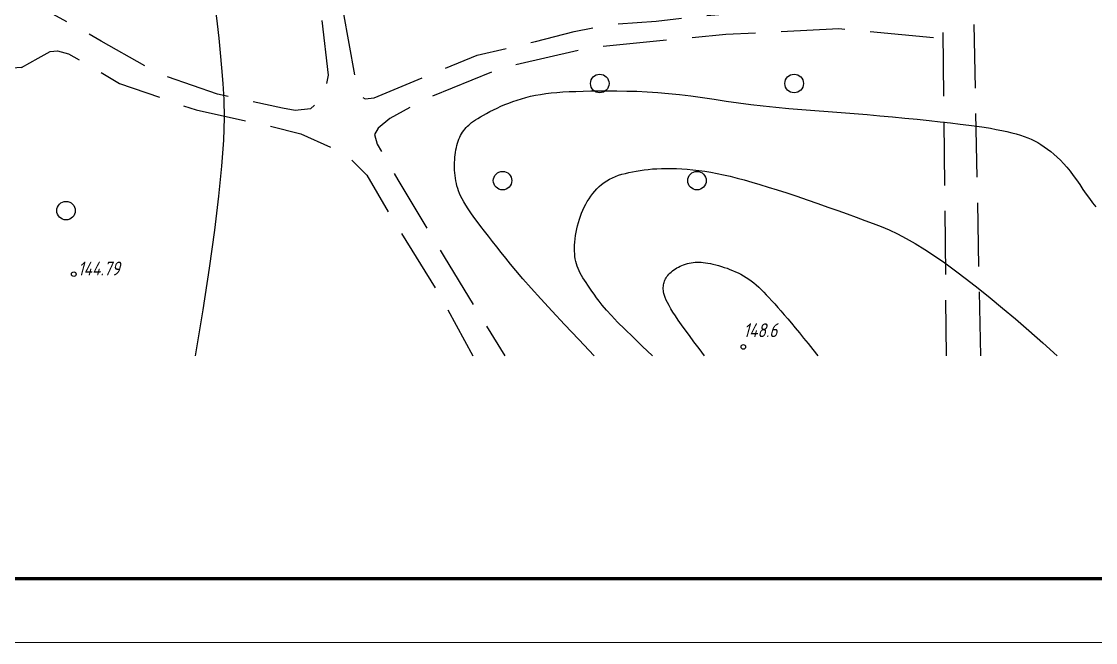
# Model space of a CAD drawing. Header units: millimetres. Extents: x 0 to 841, y 0 to 594.
# Drawn here: x 470.7 to 555, y 0 to 48.7 of the extents above; entities that cross this region are included whole.
import ezdxf

# ---------------------------------------------------------------- set-up
doc = ezdxf.new("R2010")
doc.units = ezdxf.units.MM
for name, pattern in [('AHIDDEN4', [7, 5, -2]), ('K5LT_BASIC', [0]), ('K5LT_THIN', [0])]:
    doc.linetypes.add(name, pattern=pattern)
for name, color, linetype in [('00_доповнення_топоплан', 7, 'Continuous'), ('CONT-MNR', 7, 'Continuous'), ('ПИКЕТЫ', 7, 'Continuous'), ('Рамка', 30, 'Continuous'), ('СІТУАЦІЯ', 7, 'Continuous')]:
    doc.layers.add(name, color=color, linetype=linetype)
doc.styles.add('Такие дела', font='GOST_A.TTF', dxfattribs={"oblique": 15})

# ---------------------------------------------------------------- blocks, each defined once
blk = doc.blocks.new('U0')
at = {"layer": 'Рамка', "color": 7, "linetype": 'K5LT_BASIC', "lineweight": 60}
blk.add_line((836, 5), (20, 5), dxfattribs=at)
at = {"layer": 'Рамка', "color": 7, "linetype": 'K5LT_THIN', "lineweight": 18}
blk.add_line((841, 0), (0, 0), dxfattribs=at)
blk = doc.blocks.new('372')
blk.add_circle((0, 0), 1)
blk = doc.blocks.new('368')
at = {"color": 0, "linetype": 'Continuous'}
blk.add_blockref('372', (0, 0), dxfattribs=at)

msp = doc.modelspace()

# ---------------------------------------------------------------- linework, layer by layer
at = {"layer": '00_доповнення_топоплан', "color": 7, "linetype": 'AHIDDEN4', "flags": 128}
for points in [[(541.533, 159.859), (541.791, 124.357), (542.674, 76.683), (543.245, 22.509)], [(545.951, 22.509), (545.192, 61.261), (544.488, 88.935), (542.934, 159.867)], [(480.369, 79.193), (480.326, 78.756), (480.449, 77.895), (481.696, 76.42), (485.702, 73.049), (491.375, 65.888), (492.879, 64.069), (493.81, 62.32), (494.563, 59.22), (495.205, 53.552), (496.976, 43.838), (497.212, 42.895), (497.667, 42.661), (498.383, 42.73), (503.052, 44.698), (506.454, 46.082), (511.036, 47.161), (514.076, 47.953), (517.006, 48.526), (520.508, 48.746), (523.989, 49.164), (530.43, 49.694), (536.951, 49.672), (541.958, 49.584)], [(476.853, 75.042), (477.583, 75.716), (478.569, 75.94), (479.579, 75.553), (480.752, 74.793), (481.863, 74.082), (484.508, 71.563), (489.382, 65.646), (490.947, 63.987), (491.904, 61.85), (492.958, 57.032), (494.235, 49.248), (494.769, 44.507), (494.516, 43.228), (494.219, 42.652), (493.385, 41.879), (492.195, 41.74), (491.202, 41.938), (486.103, 43.029), (481.489, 44.639), (476.985, 47.198), (473.192, 49.313)], [(542.254, 47.452), (534.827, 48.152), (525.964, 47.697), (515.35, 46.682), (508.368, 45.067), (502.167, 42.546), (499.609, 41.11), (498.689, 40.361), (498.409, 39.863), (498.616, 39.1), (500.24, 36.301), (503.863, 30.275), (508.62, 22.509)], [(470.732, 45.111), (472.035, 45.862), (472.977, 46.378), (473.54, 46.439), (474.421, 46.196), (475.942, 45.315), (478.419, 43.872), (484.411, 41.788), (490.108, 40.539), (492.619, 39.907), (496.146, 38.355), (497.814, 36.669), (499.619, 33.539), (503.683, 26.987), (506.108, 22.509)]]:
    msp.add_lwpolyline(points, dxfattribs=at)
at = {"layer": '00_доповнення_топоплан', "color": 30, "linetype": 'Continuous'}
for points in [[(485.928, 49.61), (486.065, 48.539), (486.191, 47.429), (486.307, 46.281), (486.412, 45.094), (486.507, 43.87), (486.59, 42.607), (486.624, 41.171), (486.567, 39.428), (486.421, 37.377), (486.184, 35.018), (485.858, 32.352), (485.441, 29.379), (484.935, 26.098), (484.338, 22.509)], [(515.636, 22.509), (514.423, 23.785), (513.322, 24.954), (512.333, 26.014), (511.456, 26.967), (510.691, 27.812), (510.037, 28.549), (509.495, 29.179), (509.065, 29.7), (508.697, 30.162), (508.342, 30.61), (507.999, 31.045), (507.668, 31.468), (507.351, 31.877), (507.046, 32.273), (506.753, 32.656), (506.473, 33.027), (506.212, 33.379), (505.975, 33.71), (505.763, 34.02), (505.575, 34.307), (505.412, 34.573), (505.274, 34.818), (505.16, 35.04), (505.071, 35.241), (504.998, 35.433), (504.933, 35.627), (504.876, 35.824), (504.827, 36.024), (504.785, 36.226), (504.751, 36.431), (504.725, 36.638), (504.707, 36.849), (504.695, 37.059), (504.689, 37.267), (504.688, 37.473), (504.692, 37.676), (504.702, 37.876), (504.716, 38.074), (504.737, 38.27), (504.762, 38.463), (504.793, 38.652), (504.829, 38.834), (504.871, 39.009), (504.919, 39.178), (504.972, 39.339), (505.031, 39.494), (505.095, 39.643), (505.165, 39.784), (505.24, 39.92), (505.32, 40.049), (505.406, 40.172), (505.496, 40.29), (505.591, 40.402), (505.691, 40.508), (505.796, 40.608), (505.906, 40.702), (506.028, 40.797), (506.172, 40.899), (506.335, 41.008), (506.52, 41.124), (506.724, 41.247), (506.95, 41.377), (507.195, 41.514), (507.462, 41.658), (507.742, 41.803), (508.031, 41.942), (508.328, 42.077), (508.633, 42.206), (508.947, 42.33), (509.268, 42.448), (509.598, 42.562), (509.936, 42.67), (510.286, 42.77), (510.652, 42.861), (511.034, 42.942), (511.431, 43.014), (511.845, 43.076), (512.274, 43.128), (512.719, 43.171), (513.179, 43.204), (513.668, 43.229), (514.196, 43.25), (514.763, 43.266), (515.369, 43.277), (516.015, 43.282), (516.7, 43.284), (517.424, 43.28), (518.188, 43.271), (518.981, 43.251), (519.793, 43.214), (520.623, 43.159), (521.471, 43.087), (522.339, 42.998), (523.225, 42.891), (524.13, 42.767), (525.053, 42.626), (525.992, 42.481), (526.946, 42.346), (527.912, 42.22), (528.893, 42.104), (529.887, 41.997), (530.894, 41.901), (531.915, 41.814), (532.95, 41.736), (533.987, 41.662), (535.014, 41.585), (536.032, 41.504), (537.04, 41.421), (538.039, 41.334), (539.028, 41.244), (540.007, 41.151), (540.977, 41.055), (541.911, 40.958), (542.783, 40.864), (543.593, 40.772), (544.341, 40.683), (545.027, 40.595), (545.652, 40.511), (546.214, 40.429), (546.714, 40.349), (547.171, 40.268), (547.601, 40.184), (548.006, 40.097), (548.385, 40.005), (548.738, 39.911), (549.065, 39.813), (549.366, 39.711), (549.641, 39.605), (549.903, 39.492), (550.163, 39.364), (550.422, 39.224), (550.679, 39.07), (550.936, 38.903), (551.19, 38.722), (551.444, 38.528), (551.696, 38.32), (551.947, 38.096), (552.199, 37.849), (552.45, 37.582), (552.702, 37.294), (552.955, 36.984), (553.207, 36.653), (553.46, 36.301), (553.713, 35.927), (553.967, 35.551), (554.221, 35.189), (554.475, 34.841), (554.73, 34.509), (554.986, 34.191)], [(520.215, 22.509), (519.411, 23.264), (518.687, 23.955), (518.043, 24.584), (517.479, 25.15), (516.995, 25.653), (516.591, 26.092), (516.267, 26.469), (516.023, 26.783), (515.825, 27.059), (515.639, 27.322), (515.463, 27.572), (515.298, 27.808), (515.145, 28.031), (515.003, 28.241), (514.872, 28.438), (514.752, 28.621), (514.643, 28.799), (514.544, 28.979), (514.455, 29.161), (514.376, 29.345), (514.306, 29.531), (514.247, 29.719), (514.198, 29.909), (514.158, 30.101), (514.128, 30.299), (514.108, 30.506), (514.097, 30.721), (514.095, 30.945), (514.102, 31.179), (514.118, 31.421), (514.144, 31.672), (514.179, 31.932), (514.223, 32.195), (514.275, 32.454), (514.334, 32.709), (514.402, 32.961), (514.477, 33.209), (514.56, 33.454), (514.652, 33.694), (514.751, 33.932), (514.858, 34.164), (514.975, 34.389), (515.099, 34.608), (515.233, 34.82), (515.375, 35.026), (515.525, 35.225), (515.684, 35.418), (515.852, 35.603), (516.029, 35.78), (516.217, 35.943), (516.414, 36.094), (516.622, 36.233), (516.84, 36.359), (517.069, 36.472), (517.308, 36.573), (517.557, 36.661), (517.815, 36.74), (518.083, 36.813), (518.359, 36.881), (518.644, 36.942), (518.939, 36.997), (519.242, 37.046), (519.554, 37.09), (519.875, 37.127), (520.208, 37.157), (520.555, 37.179), (520.916, 37.193), (521.291, 37.198), (521.681, 37.196), (522.084, 37.184), (522.503, 37.165), (522.935, 37.138), (523.38, 37.099), (523.838, 37.047), (524.308, 36.981), (524.79, 36.902), (525.285, 36.809), (525.791, 36.703), (526.31, 36.583), (526.841, 36.45), (527.398, 36.3), (527.992, 36.132), (528.623, 35.946), (529.293, 35.741), (530.001, 35.517), (530.746, 35.275), (531.529, 35.014), (532.35, 34.735), (533.176, 34.449), (533.972, 34.171), (534.74, 33.899), (535.479, 33.633), (536.188, 33.375), (536.869, 33.123), (537.521, 32.877), (538.145, 32.638), (538.768, 32.378), (539.422, 32.069), (540.105, 31.71), (540.819, 31.302), (541.562, 30.844), (542.335, 30.338), (543.138, 29.781), (543.97, 29.176), (544.837, 28.52), (545.741, 27.814), (546.683, 27.057), (547.662, 26.249), (548.679, 25.39), (549.733, 24.481), (550.826, 23.52), (551.956, 22.509)], [(524.291, 22.509), (523.86, 23.071), (523.464, 23.594), (523.102, 24.079), (522.776, 24.526), (522.483, 24.934), (522.226, 25.305), (522.004, 25.637), (521.816, 25.931), (521.655, 26.196), (521.514, 26.442), (521.393, 26.668), (521.291, 26.875), (521.208, 27.062), (521.145, 27.23), (521.102, 27.379), (521.078, 27.508), (521.067, 27.625), (521.061, 27.739), (521.061, 27.85), (521.066, 27.957), (521.078, 28.061), (521.095, 28.161), (521.117, 28.257), (521.145, 28.35), (521.181, 28.442), (521.225, 28.532), (521.278, 28.623), (521.34, 28.713), (521.41, 28.802), (521.49, 28.892), (521.578, 28.981), (521.676, 29.069), (521.78, 29.155), (521.889, 29.237), (522.004, 29.315), (522.124, 29.389), (522.248, 29.458), (522.379, 29.523), (522.514, 29.584), (522.654, 29.64), (522.798, 29.691), (522.944, 29.735), (523.091, 29.771), (523.241, 29.8), (523.392, 29.821), (523.545, 29.835), (523.7, 29.841), (523.856, 29.841), (524.018, 29.833), (524.189, 29.818), (524.368, 29.795), (524.555, 29.766), (524.751, 29.729), (524.955, 29.685), (525.168, 29.634), (525.389, 29.576), (525.613, 29.511), (525.836, 29.44), (526.057, 29.364), (526.276, 29.281), (526.493, 29.193), (526.708, 29.099), (526.922, 28.998), (527.134, 28.892), (527.343, 28.778), (527.55, 28.654), (527.754, 28.52), (527.956, 28.376), (528.155, 28.221), (528.351, 28.056), (528.545, 27.882), (528.737, 27.697), (528.931, 27.499), (529.135, 27.288), (529.348, 27.062), (529.569, 26.822), (529.8, 26.567), (530.04, 26.298), (530.288, 26.015), (530.546, 25.717), (530.817, 25.401), (531.104, 25.06), (531.408, 24.695), (531.728, 24.306), (532.065, 23.893), (532.419, 23.456), (532.789, 22.995), (533.176, 22.509)]]:
    msp.add_lwpolyline(points, dxfattribs=at)
at = {"layer": '00_доповнення_топоплан', "color": 7, "linetype": 'Continuous'}
msp.add_circle((527.337, 23.199), 0.181, dxfattribs=at)
at = {"layer": 'CONT-MNR', "color": 30, "linetype": 'Continuous', "flags": 128}
for points in [[(485.928, 49.61), (486.065, 48.539), (486.191, 47.429), (486.307, 46.281), (486.412, 45.094), (486.507, 43.87), (486.59, 42.607), (486.624, 41.171), (486.567, 39.428), (486.421, 37.377), (486.184, 35.018), (485.858, 32.352), (485.441, 29.379), (484.935, 26.098), (484.338, 22.509)], [(515.636, 22.509), (514.423, 23.785), (513.322, 24.954), (512.333, 26.014), (511.456, 26.967), (510.691, 27.812), (510.037, 28.549), (509.495, 29.179), (509.065, 29.7), (508.697, 30.162), (508.342, 30.61), (507.999, 31.045), (507.668, 31.468), (507.351, 31.877), (507.046, 32.273), (506.753, 32.656), (506.473, 33.027), (506.212, 33.379), (505.975, 33.71), (505.763, 34.02), (505.575, 34.307), (505.412, 34.573), (505.274, 34.818), (505.16, 35.04), (505.071, 35.241), (504.998, 35.433), (504.933, 35.627), (504.876, 35.824), (504.827, 36.024), (504.785, 36.226), (504.751, 36.431), (504.725, 36.638), (504.707, 36.849), (504.695, 37.059), (504.689, 37.267), (504.688, 37.473), (504.692, 37.676), (504.702, 37.876), (504.716, 38.074), (504.737, 38.27), (504.762, 38.463), (504.793, 38.652), (504.829, 38.834), (504.871, 39.009), (504.919, 39.178), (504.972, 39.339), (505.031, 39.494), (505.095, 39.643), (505.165, 39.784), (505.24, 39.92), (505.32, 40.049), (505.406, 40.172), (505.496, 40.29), (505.591, 40.402), (505.691, 40.508), (505.796, 40.608), (505.906, 40.702), (506.028, 40.797), (506.172, 40.899), (506.335, 41.008), (506.52, 41.124), (506.724, 41.247), (506.95, 41.377), (507.195, 41.514), (507.462, 41.658), (507.742, 41.803), (508.031, 41.942), (508.328, 42.077), (508.633, 42.206), (508.947, 42.33), (509.268, 42.448), (509.598, 42.562), (509.936, 42.67), (510.286, 42.77), (510.652, 42.861), (511.034, 42.942), (511.431, 43.014), (511.845, 43.076), (512.274, 43.128), (512.719, 43.171), (513.179, 43.204), (513.668, 43.229), (514.196, 43.25), (514.763, 43.266), (515.369, 43.277), (516.015, 43.282), (516.7, 43.284), (517.424, 43.28), (518.188, 43.271), (518.981, 43.251), (519.793, 43.214), (520.623, 43.159), (521.471, 43.087), (522.339, 42.998), (523.225, 42.891), (524.13, 42.767), (525.053, 42.626), (525.992, 42.481), (526.946, 42.346), (527.912, 42.22), (528.893, 42.104), (529.887, 41.997), (530.894, 41.901), (531.915, 41.814), (532.95, 41.736), (533.987, 41.662), (535.014, 41.585), (536.032, 41.504), (537.04, 41.421), (538.039, 41.334), (539.028, 41.244), (540.007, 41.151), (540.977, 41.055), (541.911, 40.958), (542.783, 40.864), (543.593, 40.772), (544.341, 40.683), (545.027, 40.595), (545.652, 40.511), (546.214, 40.429), (546.714, 40.349), (547.171, 40.268), (547.601, 40.184), (548.006, 40.097), (548.385, 40.005), (548.738, 39.911), (549.065, 39.813), (549.366, 39.711), (549.641, 39.605), (549.903, 39.492), (550.163, 39.364), (550.422, 39.224), (550.679, 39.07), (550.936, 38.903), (551.19, 38.722), (551.444, 38.528), (551.696, 38.32), (551.947, 38.096), (552.199, 37.849), (552.45, 37.582), (552.702, 37.294), (552.955, 36.984), (553.207, 36.653), (553.46, 36.301), (553.713, 35.927), (553.967, 35.551), (554.221, 35.189), (554.475, 34.841), (554.73, 34.509), (554.986, 34.191)], [(520.215, 22.509), (519.411, 23.264), (518.687, 23.955), (518.043, 24.584), (517.479, 25.15), (516.995, 25.653), (516.591, 26.092), (516.267, 26.469), (516.023, 26.783), (515.825, 27.059), (515.639, 27.322), (515.463, 27.572), (515.298, 27.808), (515.145, 28.031), (515.003, 28.241), (514.872, 28.438), (514.752, 28.621), (514.643, 28.799), (514.544, 28.979), (514.455, 29.161), (514.376, 29.345), (514.306, 29.531), (514.247, 29.719), (514.198, 29.909), (514.158, 30.101), (514.128, 30.299), (514.108, 30.506), (514.097, 30.721), (514.095, 30.945), (514.102, 31.179), (514.118, 31.421), (514.144, 31.672), (514.179, 31.932), (514.223, 32.195), (514.275, 32.454), (514.334, 32.709), (514.402, 32.961), (514.477, 33.209), (514.56, 33.454), (514.652, 33.694), (514.751, 33.932), (514.858, 34.164), (514.975, 34.389), (515.099, 34.608), (515.233, 34.82), (515.375, 35.026), (515.525, 35.225), (515.684, 35.418), (515.852, 35.603), (516.029, 35.78), (516.217, 35.943), (516.414, 36.094), (516.622, 36.233), (516.84, 36.359), (517.069, 36.472), (517.308, 36.573), (517.557, 36.661), (517.815, 36.74), (518.083, 36.813), (518.359, 36.881), (518.644, 36.942), (518.939, 36.997), (519.242, 37.046), (519.554, 37.09), (519.875, 37.127), (520.208, 37.157), (520.555, 37.179), (520.916, 37.193), (521.291, 37.198), (521.681, 37.196), (522.084, 37.184), (522.503, 37.165), (522.935, 37.138), (523.38, 37.099), (523.838, 37.047), (524.308, 36.981), (524.79, 36.902), (525.285, 36.809), (525.791, 36.703), (526.31, 36.583), (526.841, 36.45), (527.398, 36.3), (527.992, 36.132), (528.623, 35.946), (529.293, 35.741), (530.001, 35.517), (530.746, 35.275), (531.529, 35.014), (532.35, 34.735), (533.176, 34.449), (533.972, 34.171), (534.74, 33.899), (535.479, 33.633), (536.188, 33.375), (536.869, 33.123), (537.521, 32.877), (538.145, 32.638), (538.768, 32.378), (539.422, 32.069), (540.105, 31.71), (540.819, 31.302), (541.562, 30.844), (542.335, 30.338), (543.138, 29.781), (543.97, 29.176), (544.837, 28.52), (545.741, 27.814), (546.683, 27.057), (547.662, 26.249), (548.679, 25.39), (549.733, 24.481), (550.826, 23.52), (551.956, 22.509)], [(524.291, 22.509), (523.86, 23.071), (523.464, 23.594), (523.102, 24.079), (522.776, 24.526), (522.483, 24.934), (522.226, 25.305), (522.004, 25.637), (521.816, 25.931), (521.655, 26.196), (521.514, 26.442), (521.393, 26.668), (521.291, 26.875), (521.208, 27.062), (521.145, 27.23), (521.102, 27.379), (521.078, 27.508), (521.067, 27.625), (521.061, 27.739), (521.061, 27.85), (521.066, 27.957), (521.078, 28.061), (521.095, 28.161), (521.117, 28.257), (521.145, 28.35), (521.181, 28.442), (521.225, 28.532), (521.278, 28.623), (521.34, 28.713), (521.41, 28.802), (521.49, 28.892), (521.578, 28.981), (521.676, 29.069), (521.78, 29.155), (521.889, 29.237), (522.004, 29.315), (522.124, 29.389), (522.248, 29.458), (522.379, 29.523), (522.514, 29.584), (522.654, 29.64), (522.798, 29.691), (522.944, 29.735), (523.091, 29.771), (523.241, 29.8), (523.392, 29.821), (523.545, 29.835), (523.7, 29.841), (523.856, 29.841), (524.018, 29.833), (524.189, 29.818), (524.368, 29.795), (524.555, 29.766), (524.751, 29.729), (524.955, 29.685), (525.168, 29.634), (525.389, 29.576), (525.613, 29.511), (525.836, 29.44), (526.057, 29.364), (526.276, 29.281), (526.493, 29.193), (526.708, 29.099), (526.922, 28.998), (527.134, 28.892), (527.343, 28.778), (527.55, 28.654), (527.754, 28.52), (527.956, 28.376), (528.155, 28.221), (528.351, 28.056), (528.545, 27.882), (528.737, 27.697), (528.931, 27.499), (529.135, 27.288), (529.348, 27.062), (529.569, 26.822), (529.8, 26.567), (530.04, 26.298), (530.288, 26.015), (530.546, 25.717), (530.817, 25.401), (531.104, 25.06), (531.408, 24.695), (531.728, 24.306), (532.065, 23.893), (532.419, 23.456), (532.789, 22.995), (533.176, 22.509)]]:
    msp.add_lwpolyline(points, dxfattribs=at)
at = {"layer": 'ПИКЕТЫ', "color": 7, "linetype": 'Continuous'}
msp.add_circle((474.824, 28.907), 0.181, dxfattribs=at)
at = {"layer": 'СІТУАЦІЯ', "color": 7, "linetype": 'AHIDDEN4', "flags": 128}
for points in [[(541.533, 159.859), (541.791, 124.357), (542.674, 76.683), (543.245, 22.509)], [(545.951, 22.509), (545.192, 61.261), (544.488, 88.935), (542.934, 159.867)], [(480.369, 79.193), (480.326, 78.756), (480.449, 77.895), (481.696, 76.42), (485.702, 73.049), (491.375, 65.888), (492.879, 64.069), (493.81, 62.32), (494.563, 59.22), (495.205, 53.552), (496.976, 43.838), (497.212, 42.895), (497.667, 42.661), (498.383, 42.73), (503.052, 44.698), (506.454, 46.082), (511.036, 47.161), (514.076, 47.953), (517.006, 48.526), (520.508, 48.746), (523.989, 49.164), (530.43, 49.694), (536.951, 49.672), (541.958, 49.584)], [(476.853, 75.042), (477.583, 75.716), (478.569, 75.94), (479.579, 75.553), (480.752, 74.793), (481.863, 74.082), (484.508, 71.563), (489.382, 65.646), (490.947, 63.987), (491.904, 61.85), (492.958, 57.032), (494.235, 49.248), (494.769, 44.507), (494.516, 43.228), (494.219, 42.652), (493.385, 41.879), (492.195, 41.74), (491.202, 41.938), (486.103, 43.029), (481.489, 44.639), (476.985, 47.198), (473.192, 49.313)], [(542.254, 47.452), (534.827, 48.152), (525.964, 47.697), (515.35, 46.682), (508.368, 45.067), (502.167, 42.546), (499.609, 41.11), (498.689, 40.361), (498.409, 39.863), (498.616, 39.1), (500.24, 36.301), (503.863, 30.275), (508.62, 22.509)], [(470.732, 45.111), (472.035, 45.862), (472.977, 46.378), (473.54, 46.439), (474.421, 46.196), (475.942, 45.315), (478.419, 43.872), (484.411, 41.788), (490.108, 40.539), (492.619, 39.907), (496.146, 38.355), (497.814, 36.669), (499.619, 33.539), (503.683, 26.987), (506.108, 22.509)], [(470.732, 45.111), (465.737, 44.813), (463.202, 45.037), (459.474, 45.037), (460.742, 42.355), (461.636, 39.002), (461.114, 35.278), (459.246, 28.322), (457.532, 24.597), (457.009, 22.509)]]:
    msp.add_lwpolyline(points, dxfattribs=at)

# ---------------------------------------------------------------- block references
at = {"layer": '00_доповнення_топоплан', "color": 0, "linetype": 'Continuous', "xscale": 0.7260000000000001, "yscale": 0.7260000000000001, "zscale": 0.7260000000000001}
for p in [(516.075, 43.865), (531.321, 43.865), (508.452, 36.242), (523.698, 36.242), (474.219, 33.888)]:
    msp.add_blockref('368', p, dxfattribs=at)
at = {"layer": 'Рамка'}
msp.add_blockref('U0', (0, 0), dxfattribs=at)

# ---------------------------------------------------------------- texts
at = {"layer": '00_доповнення_топоплан', "color": 7, "linetype": 'Continuous', "style": 'Такие дела', "oblique": 15}
msp.add_text('148.6', height=1.089, dxfattribs=at).set_placement((527.344, 23.96))
at = {"layer": 'ПИКЕТЫ', "color": 7, "linetype": 'Continuous', "style": 'Такие дела', "oblique": 15}
msp.add_text('144.79', height=1.089, dxfattribs=at).set_placement((475.149, 28.802))

doc.saveas('drawing.dxf')
